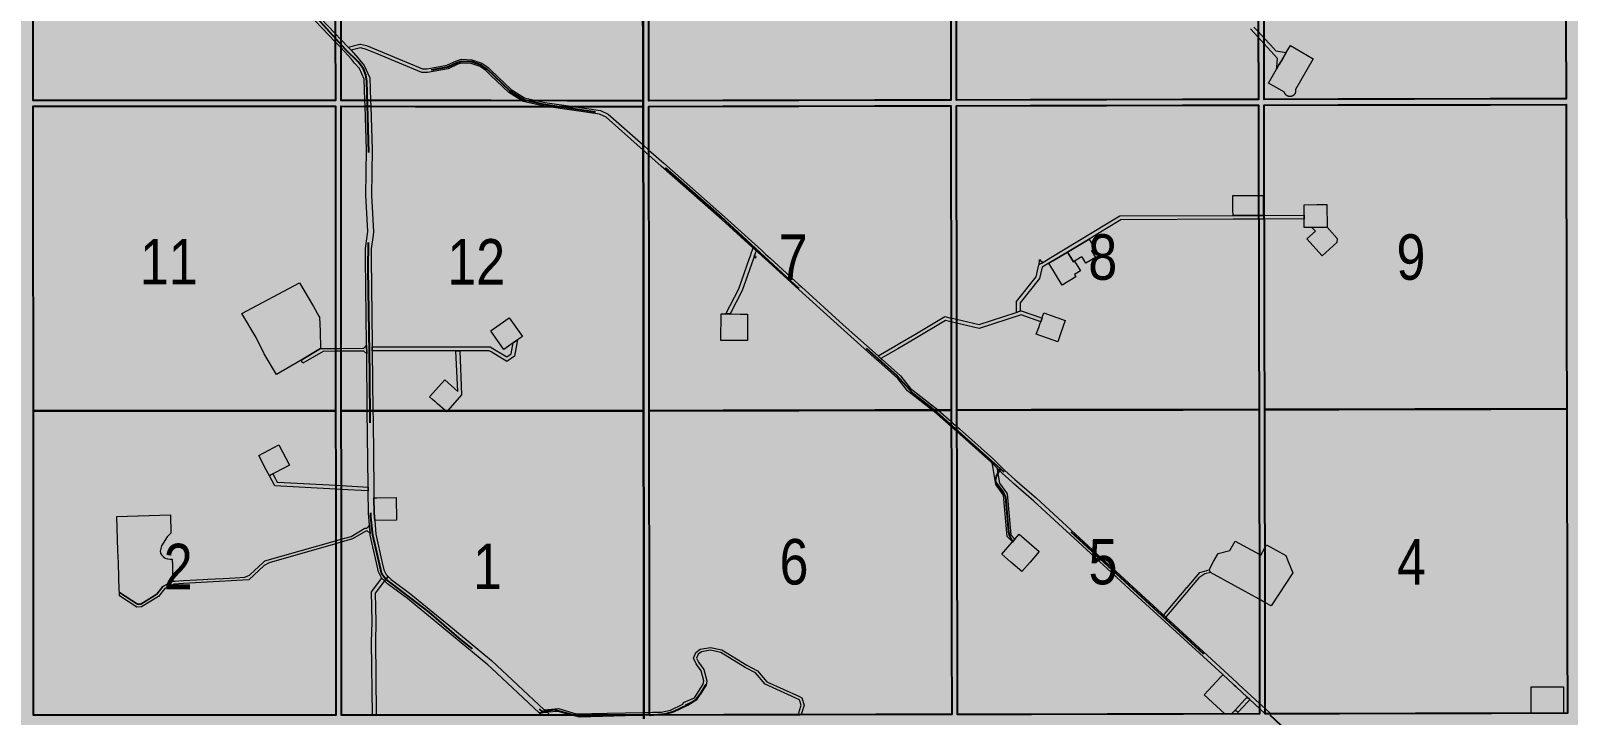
# Model space of a CAD drawing. Extents: x 351064 to 358960, y 6048061 to 6054858.
# Drawn here: x 352978.3 to 353249.1, y 6050756.9 to 6050877.5 of the extents above; entities that cross this region are included whole.
import ezdxf
from ezdxf.enums import TextEntityAlignment as Align

# ---------------------------------------------------------------- set-up
doc = ezdxf.new("R2010")
doc.units = 0
doc.header["$LTSCALE"] = 5
doc.linetypes.add('DASHED2', pattern=[9.525, 6.35, -3.175])
doc.layers.add('AS-ROUTEMAP', color=35, linetype='Continuous', lineweight=0)
doc.layers.add('RoadSeg', color=57, linetype='DASHED2')
doc.layers.add('Townships', color=57, linetype='Continuous')
doc.layers.add('ROUTE-MAP-BACKGROUND-H', color=7, linetype='Continuous', true_color=0xf0ebff)
doc.layers.add('Sections', color=7, linetype='Continuous', true_color=0xa75418)
doc.styles.add('120', font='ARIALN.TTF', dxfattribs={"height": 13})

msp = doc.modelspace()

# ---------------------------------------------------------------- hatches: boundary and pattern name
at = {"layer": 'ROUTE-MAP-BACKGROUND-H'}
h = msp.add_hatch(color=256, dxfattribs=at)
h.dxf.hatch_style = 1
h.paths.add_polyline_path([(352109.337, 6051083.716), (353736.796, 6051083.637), (353740.383, 6050432.833), (352105.91, 6050432.833)])

# ---------------------------------------------------------------- linework, layer by layer
at = {"layer": 'AS-ROUTEMAP', "flags": 128}
for points in [[(353025.487, 6050883.776), (353031.881, 6050877.06), (353032.887, 6050876.003), (353034.161, 6050874.667), (353034.694, 6050874.106), (353034.71, 6050874.089), (353035.874, 6050872.738), (353036.457, 6050872.061), (353037.018, 6050871.41), (353037.028, 6050871.387), (353037.981, 6050869.244), (353038.133, 6050865.249), (353038.162, 6050864.243), (353037.163, 6050864.244), (353037.132, 6050865.249), (353036.987, 6050869.02), (353036.166, 6050870.866), (353035.327, 6050871.851), (353034.752, 6050872.526), (353034.176, 6050873.201), (353032.889, 6050874.554), (353031.882, 6050875.61), (353024.765, 6050883.084)], [(353193.78, 6050878.19), (353194.512, 6050877.391), (353195.519, 6050876.29), (353196.673, 6050875.03), (353197.639, 6050873.973), (353199.453, 6050873.681), (353198.851, 6050872.647), (353198.5, 6050872.043), (353198.249, 6050871.61), (353198.125, 6050871.396), (353197.747, 6050870.744), (353197.786, 6050871.142), (353197.938, 6050872.658), (353196.181, 6050874.581), (353195.521, 6050875.301), (353194.514, 6050876.402), (353193.186, 6050877.853)]]:
    msp.add_lwpolyline(points, dxfattribs=at)
for points in [[(353038.098, 6050874.665), (353047.269, 6050870.841), (353048.072, 6050870.834), (353051.582, 6050871.487), (353053.248, 6050872.262), (353054.153, 6050872.507), (353055.988, 6050872.417), (353057.727, 6050871.834), (353058.842, 6050871.054), (353059.337, 6050870.583), (353062.915, 6050867.172), (353065.249, 6050865.688), (353067.268, 6050865.237), (353068.823, 6050864.891), (353073.393, 6050864.23), (353078.657, 6050863.468), (353079.993, 6050862.849), (353086.132, 6050857.413), (353087.139, 6050856.522), (353087.582, 6050856.13), (353089.787, 6050854.178), (353100.478, 6050844.762), (353106.983, 6050838.851), (353107.357, 6050838.511), (353107.732, 6050838.171), (353108.511, 6050837.463), (353113.605, 6050832.835), (353114.054, 6050832.426), (353121.408, 6050825.745), (353127.537, 6050820.262), (353128.059, 6050819.795), (353128.268, 6050819.608), (353131.493, 6050816.724), (353133.193, 6050814.546), (353137.493, 6050811.241), (353137.929, 6050810.906), (353138.144, 6050810.714), (353140.415, 6050808.699), (353140.859, 6050808.305), (353141.422, 6050807.806), (353141.866, 6050807.412), (353147.875, 6050802.078), (353149.838, 6050800.103), (353151.635, 6050798.464), (353152.047, 6050798.108), (353152.451, 6050797.759), (353155.446, 6050795.171), (353167.631, 6050783.965), (353167.905, 6050783.712), (353172.431, 6050779.55), (353177.486, 6050774.9), (353190.745, 6050762.707), (353191.114, 6050762.369), (353194.733, 6050759.041), (353195.74, 6050758.115), (353196.721, 6050757.212), (353196.515, 6050757.212), (353195.742, 6050757.211), (353195.731, 6050757.211), (353194.735, 6050758.139), (353193.053, 6050759.698), (353192.564, 6050760.15), (353190.677, 6050761.898), (353190.556, 6050762.01), (353190.31, 6050762.238), (353190.189, 6050762.35), (353188.289, 6050764.109), (353171.978, 6050779.061), (353167.907, 6050782.805), (353166.648, 6050783.963), (353162.742, 6050787.555), (353162.728, 6050787.568), (353160.047, 6050790.034), (353155, 6050794.676), (353151.826, 6050797.419), (353151.692, 6050797.535), (353151.422, 6050797.768), (353151.178, 6050797.979), (353149.397, 6050799.603), (353148.465, 6050800.548), (353147.639, 6050801.373), (353147.433, 6050801.579), (353141.423, 6050806.913), (353140.416, 6050807.807), (353137.504, 6050810.392), (353137.087, 6050810.712), (353132.72, 6050814.069), (353131.004, 6050816.266), (353127.662, 6050819.256), (353127.453, 6050819.443), (353120.962, 6050825.25), (353113.606, 6050831.933), (353107.522, 6050837.461), (353107.206, 6050837.748), (353106.832, 6050838.088), (353106.616, 6050838.284), (353106.458, 6050838.428), (353106.246, 6050838.62), (353105.919, 6050838.917), (353105.383, 6050839.404), (353100.033, 6050844.265), (353089.345, 6050853.678), (353087.14, 6050855.631), (353086.133, 6050856.522), (353079.624, 6050862.285), (353078.465, 6050862.822), (353068.727, 6050864.231), (353068.703, 6050864.231), (353064.99, 6050865.062), (353064.713, 6050865.238), (353062.502, 6050866.645), (353059.338, 6050869.661), (353058.419, 6050870.537), (353057.424, 6050871.232), (353055.864, 6050871.756), (353054.226, 6050871.836), (353053.477, 6050871.634), (353051.786, 6050870.847), (353048.131, 6050870.167), (353047.133, 6050870.175), (353039.265, 6050873.456), (353037.213, 6050874.312), (353037.005, 6050874.358), (353036.376, 6050874.497), (353034.695, 6050874.107), (353034.161, 6050874.667), (353036.241, 6050875.15), (353036.372, 6050875.18), (353037.414, 6050874.95), (353038.098, 6050874.665)], [(353200.165, 6050865.951), (353200.129, 6050865.95), (353200.093, 6050865.95), (353200.058, 6050865.952), (353200.022, 6050865.954), (353199.987, 6050865.959), (353199.951, 6050865.964), (353199.916, 6050865.971), (353199.882, 6050865.978), (353199.847, 6050865.988), (353199.813, 6050865.998), (353199.779, 6050866.01), (353199.746, 6050866.022), (353199.713, 6050866.036), (353199.681, 6050866.051), (353199.649, 6050866.068), (353199.618, 6050866.085), (353199.587, 6050866.103), (353199.558, 6050866.123), (353199.528, 6050866.144), (353199.5, 6050866.165), (353199.472, 6050866.188), (353199.446, 6050866.211), (353199.42, 6050866.236), (353199.395, 6050866.261), (353199.371, 6050866.288), (353199.348, 6050866.315), (353199.325, 6050866.343), (353199.304, 6050866.372), (353199.284, 6050866.401), (353199.265, 6050866.431), (353199.247, 6050866.462), (353199.23, 6050866.494), (353199.215, 6050866.526), (353199.2, 6050866.558), (353199.187, 6050866.591), (353199.175, 6050866.625), (353199.154, 6050866.693), (353196.342, 6050868.327), (353197.747, 6050870.744), (353198.125, 6050871.396), (353198.5, 6050872.043), (353199.453, 6050873.681), (353200.191, 6050874.953), (353204.224, 6050872.611), (353201.086, 6050867.206), (353201.094, 6050867.172), (353201.102, 6050867.138), (353201.108, 6050867.103), (353201.112, 6050867.069), (353201.116, 6050867.034), (353201.118, 6050866.999), (353201.119, 6050866.964), (353201.119, 6050866.929), (353201.118, 6050866.895), (353201.116, 6050866.86), (353201.112, 6050866.825), (353201.107, 6050866.79), (353201.101, 6050866.756), (353201.093, 6050866.722), (353201.085, 6050866.688), (353201.075, 6050866.655), (353201.064, 6050866.621), (353201.052, 6050866.589), (353201.039, 6050866.556), (353201.025, 6050866.524), (353201.01, 6050866.493), (353200.993, 6050866.462), (353200.976, 6050866.432), (353200.957, 6050866.403), (353200.937, 6050866.374), (353200.917, 6050866.346), (353200.895, 6050866.318), (353200.873, 6050866.291), (353200.849, 6050866.266), (353200.825, 6050866.24), (353200.8, 6050866.216), (353200.774, 6050866.193), (353200.747, 6050866.171), (353200.719, 6050866.149), (353200.691, 6050866.129), (353200.662, 6050866.109), (353200.632, 6050866.091), (353200.602, 6050866.074), (353200.571, 6050866.057), (353200.54, 6050866.042), (353200.508, 6050866.028), (353200.476, 6050866.015), (353200.443, 6050866.003), (353200.376, 6050865.983), (353200.341, 6050865.974), (353200.306, 6050865.967), (353200.271, 6050865.961), (353200.236, 6050865.956), (353200.2, 6050865.953), (353200.165, 6050865.951)], [(353041.201, 6050781.407), (353040.584, 6050780.613), (353040.101, 6050781.079), (353040.033, 6050781.144), (353039.52, 6050782.207), (353039.161, 6050783.805), (353038.062, 6050788.697), (353038.039, 6050788.981), (353037.987, 6050789.621), (353037.976, 6050789.759), (353037.96, 6050789.953), (353037.946, 6050790.124), (353037.922, 6050790.423), (353037.746, 6050792.583), (353037.704, 6050796.482), (353037.703, 6050796.591), (353037.702, 6050796.61), (353037.7, 6050796.878), (353037.699, 6050796.917), (353037.697, 6050797.15), (353037.694, 6050797.418), (353037.55, 6050810.618), (353037.442, 6050820.634), (353037.426, 6050822.12), (353037.424, 6050822.287), (353037.26, 6050837.431), (353037.24, 6050839.191), (353037.654, 6050842.17), (353037.297, 6050848.561), (353037.393, 6050856.526), (353037.163, 6050864.244), (353038.162, 6050864.243), (353038.392, 6050856.535), (353038.297, 6050848.583), (353038.658, 6050842.129), (353038.573, 6050841.521), (353038.241, 6050839.126), (353038.259, 6050837.43), (353038.423, 6050822.325), (353038.428, 6050821.828), (353038.436, 6050821.161), (353038.55, 6050810.617), (353038.569, 6050808.847), (353038.699, 6050796.862), (353038.717, 6050795.236), (353038.745, 6050792.629), (353038.858, 6050791.236), (353039.052, 6050788.847), (353040.185, 6050783.805), (353040.47, 6050782.538), (353040.855, 6050781.74), (353041.201, 6050781.407)], [(353194.572, 6050845.012), (353190.083, 6050844.997), (353190.082, 6050845.208), (353190.08, 6050845.708), (353190.079, 6050846.208), (353190.071, 6050848.497), (353194.566, 6050848.512), (353195.404, 6050848.515), (353195.413, 6050845.737), (353195.415, 6050845.237), (353195.416, 6050845.015), (353194.572, 6050845.012)], [(353152.546, 6050828.106), (353151.921, 6050827.903), (353151.925, 6050828.377), (353151.94, 6050829.851), (353155.4, 6050834.179), (353155.88, 6050836.29), (353155.997, 6050836.361), (353156.134, 6050836.444), (353156.403, 6050836.607), (353157.985, 6050837.564), (353167.804, 6050843.506), (353170.137, 6050844.918), (353190.083, 6050844.997), (353194.572, 6050845.012), (353195.416, 6050845.015), (353195.578, 6050845.015), (353202.637, 6050845.039), (353202.637, 6050844.985), (353202.637, 6050844.938), (353202.64, 6050844.372), (353195.579, 6050844.348), (353195.418, 6050844.348), (353194.574, 6050844.346), (353190.084, 6050844.333), (353170.322, 6050844.252), (353167.805, 6050842.702), (353164.724, 6050840.805), (353160.939, 6050838.538), (353159.318, 6050837.567), (353157.937, 6050836.739), (353156.467, 6050835.865), (353156.016, 6050833.882), (353152.604, 6050829.615), (353152.594, 6050828.601), (353152.589, 6050828.143), (353152.589, 6050828.12), (353152.546, 6050828.106)], [(353203.979, 6050842.899), (353202.646, 6050842.893), (353202.64, 6050844.372), (353202.637, 6050844.938), (353202.637, 6050844.99), (353202.637, 6050845.039), (353202.636, 6050845.205), (353202.629, 6050846.893), (353204.847, 6050846.903), (353205.358, 6050846.905), (353206.628, 6050846.911), (353206.646, 6050842.911), (353203.979, 6050842.899)], [(353208.384, 6050840.215), (353205.774, 6050837.886), (353203.112, 6050840.87), (353204.603, 6050842.2), (353203.979, 6050842.899), (353206.646, 6050842.911), (353208.424, 6050840.923), (353208.384, 6050840.215)], [(353103.629, 6050831.799), (353101.484, 6050827.64), (353101.373, 6050827.64), (353100.737, 6050827.643), (353103.016, 6050832.062), (353104.903, 6050837.455), (353105.058, 6050837.901), (353105.268, 6050838.501), (353105.357, 6050838.753), (353105.536, 6050839.265), (353105.919, 6050838.917), (353106.071, 6050838.78), (353105.891, 6050838.267), (353105.772, 6050837.927), (353105.646, 6050837.567), (353105.608, 6050837.457), (353105.593, 6050837.414), (353105.533, 6050837.243), (353103.629, 6050831.799)], [(353165.179, 6050838.746), (353165.864, 6050837.602), (353165.828, 6050837.58), (353164.149, 6050836.574), (353163.549, 6050837.576), (353163.464, 6050837.718), (353163.225, 6050837.575), (353161.967, 6050836.822), (353161.518, 6050837.571), (353160.939, 6050838.538), (353164.724, 6050840.805), (353165.752, 6050839.089), (353165.179, 6050838.746)], [(353106.028, 6050837.694), (353105.958, 6050837.474), (353105.777, 6050837.633), (353105.696, 6050837.707), (353105.772, 6050837.927), (353105.791, 6050837.981), (353106.032, 6050837.762), (353106.043, 6050837.752), (353106.028, 6050837.694)], [(353155.997, 6050836.361), (353155.899, 6050836.302), (353155.912, 6050836.43), (353155.918, 6050836.47), (353155.98, 6050836.966), (353156.014, 6050837.231), (353156.246, 6050836.933), (353156.444, 6050836.909), (353156.403, 6050836.607), (353156.133, 6050836.444), (353155.997, 6050836.361)], [(353161.518, 6050837.571), (353161.967, 6050836.822), (353162.168, 6050836.942), (353163.195, 6050835.229), (353162.137, 6050834.595), (353162.395, 6050834.165), (353159.965, 6050832.71), (353157.654, 6050836.571), (353157.937, 6050836.74), (353159.317, 6050837.567), (353160.939, 6050838.538), (353161.518, 6050837.571)], [(353025.872, 6050819.521), (353021.533, 6050816.979), (353019.395, 6050820.639), (353017.976, 6050823.474), (353015.475, 6050827.7), (353025.621, 6050833.123), (353028.063, 6050828.941), (353029.037, 6050827.272), (353029.149, 6050827.08), (353029.238, 6050824.589), (353029.305, 6050821.532), (353025.872, 6050819.521)], [(353152.78, 6050828.182), (353156.314, 6050826.935), (353156.431, 6050826.894), (353156.398, 6050826.803), (353156.208, 6050826.27), (353152.771, 6050827.478), (353145.363, 6050825.077), (353141.394, 6050826.013), (353140.389, 6050826.25), (353139.43, 6050826.476), (353134.334, 6050823.438), (353131.71, 6050821.914), (353131.626, 6050821.865), (353131.013, 6050821.51), (353128.059, 6050819.795), (353127.537, 6050820.262), (353130.472, 6050821.966), (353131.084, 6050822.322), (353131.375, 6050822.491), (353133.996, 6050824.013), (353139.321, 6050827.187), (353140.198, 6050826.98), (353140.388, 6050826.935), (353141.393, 6050826.698), (353145.335, 6050825.768), (353151.877, 6050827.889), (353152.546, 6050828.106), (353152.78, 6050828.182)], [(353063.232, 6050822.534), (353061.596, 6050821.384), (353059.382, 6050824.536), (353059.297, 6050824.657), (353059.382, 6050824.716), (353062.57, 6050826.956), (353064.869, 6050823.683), (353064.004, 6050823.076), (353063.232, 6050822.534)], [(353104.545, 6050827.629), (353104.528, 6050822.963), (353103.273, 6050822.968), (353102.713, 6050822.97), (353101.132, 6050822.975), (353099.862, 6050822.98), (353099.879, 6050827.646), (353100.625, 6050827.643), (353101.373, 6050827.64), (353101.748, 6050827.639), (353103.276, 6050827.633), (353104.545, 6050827.629)], [(353159.577, 6050823.812), (353159.192, 6050822.734), (353155.426, 6050824.078), (353155.853, 6050825.276), (353156.115, 6050826.016), (353156.208, 6050826.27), (353156.398, 6050826.803), (353156.431, 6050826.894), (353156.539, 6050827.203), (353156.77, 6050827.845), (353160.537, 6050826.5), (353159.749, 6050824.293), (353159.577, 6050823.812)], [(353063.504, 6050820.219), (353062.163, 6050819.277), (353059.385, 6050820.955), (353059.045, 6050821.16), (353053.834, 6050821.16), (353053.333, 6050821.16), (353053.167, 6050821.161), (353038.436, 6050821.161), (353038.428, 6050821.828), (353038.658, 6050821.828), (353053.804, 6050821.827), (353059.231, 6050821.827), (353059.384, 6050821.734), (353062.136, 6050820.072), (353062.895, 6050820.606), (353063.232, 6050822.534), (353064.004, 6050823.076), (353063.504, 6050820.219)], [(353037.426, 6050822.12), (353037.442, 6050820.634), (353036.948, 6050821.115), (353036.771, 6050821.113), (353032.931, 6050821.072), (353031.926, 6050821.061), (353029.779, 6050821.038), (353026.209, 6050818.946), (353025.872, 6050819.521), (353029.305, 6050821.532), (353031.925, 6050821.561), (353032.931, 6050821.571), (353036.767, 6050821.613), (353036.937, 6050821.614), (353037.426, 6050822.12)], [(353053.834, 6050821.16), (353054.177, 6050813.365), (353051.716, 6050810.615), (353051.51, 6050810.385), (353051.253, 6050810.615), (353049.94, 6050811.79), (353049.553, 6050812.137), (353049.439, 6050812.239), (353049.065, 6050812.574), (353048.53, 6050813.052), (353051.197, 6050816.032), (353053.483, 6050813.986), (353053.167, 6050821.161), (353053.333, 6050821.16), (353053.834, 6050821.16)], [(353020.485, 6050799.248), (353020.301, 6050799.149), (353019.469, 6050800.709), (353019.236, 6050801.147), (353018.419, 6050802.678), (353021.948, 6050804.56), (353023.83, 6050801.03), (353021.408, 6050799.739), (353021.262, 6050799.662), (353021.123, 6050799.587), (353020.917, 6050799.478), (353020.889, 6050799.463), (353020.77, 6050799.4), (353020.535, 6050799.274), (353020.485, 6050799.248)], [(353151.354, 6050787.634), (353151.228, 6050787.489), (353150.278, 6050788.411), (353149.651, 6050795.72), (353148.319, 6050797.586), (353147.871, 6050800.084), (353147.744, 6050800.791), (353147.639, 6050801.373), (353148.465, 6050800.548), (353148.521, 6050800.233), (353148.648, 6050799.526), (353148.949, 6050797.852), (353150.161, 6050796.152), (353150.299, 6050795.958), (353150.92, 6050788.716), (353151.666, 6050787.992), (353151.354, 6050787.634)], [(353037.703, 6050796.591), (353037.704, 6050796.482), (353032.951, 6050796.742), (353031.945, 6050796.796), (353021.244, 6050797.38), (353020.301, 6050799.149), (353020.485, 6050799.248), (353020.535, 6050799.274), (353020.77, 6050799.4), (353020.889, 6050799.463), (353021.301, 6050798.689), (353021.655, 6050798.025), (353021.803, 6050798.017), (353031.944, 6050797.464), (353032.95, 6050797.409), (353037.697, 6050797.15), (353037.699, 6050796.917), (353037.7, 6050796.878), (353037.702, 6050796.61), (353037.703, 6050796.591)], [(353042.625, 6050795.288), (353042.677, 6050791.288), (353038.858, 6050791.236), (353038.745, 6050792.629), (353038.717, 6050795.236), (353038.922, 6050795.239), (353039.221, 6050795.243), (353042.625, 6050795.288)], [(353002.375, 6050784.485), (353002.798, 6050784.44), (353003.183, 6050784.453), (353003.199, 6050783.979), (353003.205, 6050783.806), (353003.239, 6050782.813), (353003.318, 6050780.561), (353001.551, 6050779.655), (353000.455, 6050778.256), (352997.623, 6050776.529), (352997.083, 6050776.515), (352993.873, 6050778.572), (352993.86, 6050778.957), (352993.697, 6050783.647), (352993.692, 6050783.805), (352993.619, 6050785.912), (352993.41, 6050791.972), (353002.852, 6050792.275), (353002.966, 6050789.002), (353002.291, 6050788.366), (353001.283, 6050786.77), (353001.035, 6050785.851), (353001.132, 6050785.522), (353001.299, 6050785.191), (353001.568, 6050784.884), (353001.933, 6050784.627), (353002.375, 6050784.485)], [(353037.987, 6050789.621), (353038.039, 6050788.981), (353037.528, 6050789.414), (353037.336, 6050789.399), (353037.289, 6050789.395), (353034.94, 6050787.998), (353032.958, 6050787.433), (353031.953, 6050787.147), (353020.253, 6050783.805), (353020.242, 6050783.805), (353019.405, 6050783.336), (353016.663, 6050780.813), (353005.162, 6050780.164), (353003.452, 6050780.067), (353001.877, 6050779.26), (353000.792, 6050777.876), (352997.769, 6050776.033), (352996.943, 6050776.011), (352993.894, 6050777.96), (352993.885, 6050778.24), (352993.88, 6050778.363), (352993.873, 6050778.572), (352997.083, 6050776.515), (352997.623, 6050776.529), (353000.455, 6050778.256), (353001.551, 6050779.655), (353003.318, 6050780.561), (353003.715, 6050780.583), (353004.328, 6050780.618), (353005.161, 6050780.665), (353007.433, 6050780.793), (353008.619, 6050780.86), (353009.456, 6050780.907), (353012.175, 6050781.061), (353014.249, 6050781.178), (353015.957, 6050781.274), (353016.823, 6050781.641), (353016.933, 6050781.742), (353018.435, 6050783.124), (353019.176, 6050783.805), (353019.521, 6050784.123), (353031.952, 6050787.666), (353032.958, 6050787.953), (353034.74, 6050788.462), (353037.132, 6050789.884), (353037.296, 6050789.897), (353037.488, 6050789.913), (353037.922, 6050790.423), (353037.946, 6050790.124), (353037.96, 6050789.953), (353037.976, 6050789.759), (353037.987, 6050789.621)], [(353154.322, 6050783.937), (353152.865, 6050782.268), (353150.958, 6050783.931), (353149.349, 6050785.334), (353150.789, 6050786.986), (353150.882, 6050787.092), (353151.118, 6050787.363), (353151.228, 6050787.489), (353151.354, 6050787.634), (353151.666, 6050787.992), (353151.718, 6050788.051), (353152.415, 6050788.851), (353155.932, 6050785.784), (353154.322, 6050783.937)], [(353194.684, 6050785.295), (353194.978, 6050785.133), (353195.687, 6050786.42), (353195.991, 6050786.971), (353199.376, 6050785.105), (353199.801, 6050784.029), (353200.596, 6050782.012), (353196.826, 6050776.218), (353195.705, 6050776.836), (353194.699, 6050777.391), (353186.134, 6050782.112), (353185.878, 6050782.56), (353186.673, 6050784.002), (353187.454, 6050785.42), (353189.529, 6050785.946), (353190.455, 6050787.626), (353194.684, 6050785.295)], [(353178.363, 6050774.386), (353178.224, 6050774.222), (353177.856, 6050774.561), (353178.004, 6050774.727), (353180.826, 6050778.084), (353180.841, 6050778.102), (353181.164, 6050778.485), (353181.535, 6050778.924), (353181.55, 6050778.943), (353181.964, 6050779.433), (353181.98, 6050779.452), (353184.21, 6050782.097), (353185.878, 6050782.56), (353186.134, 6050782.112), (353185.135, 6050781.835), (353184.063, 6050781.147), (353182.362, 6050779.13), (353181.933, 6050778.62), (353181.547, 6050778.163), (353181.224, 6050777.78), (353178.363, 6050774.386)], [(353040.584, 6050780.613), (353038.952, 6050778.46), (353039.074, 6050773.419), (353038.976, 6050769.798), (353039.034, 6050763.896), (353039.13, 6050756.992), (353038.464, 6050756.992), (353038.31, 6050769.804), (353038.407, 6050773.413), (353038.279, 6050778.681), (353040.101, 6050781.079), (353040.584, 6050780.613)], [(353069.225, 6050757.461), (353067.85, 6050757.377), (353059.44, 6050765.212), (353058.761, 6050765.844), (353044.631, 6050777.509), (353041.111, 6050780.106), (353040.584, 6050780.613), (353041.201, 6050781.407), (353041.757, 6050780.871), (353045.246, 6050778.297), (353051.051, 6050773.505), (353051.565, 6050773.08), (353059.421, 6050766.596), (353059.439, 6050766.579), (353068.729, 6050757.923), (353069.225, 6050757.461)], [(353100.006, 6050768.478), (353104.406, 6050765.786), (353106.296, 6050764.793), (353107.966, 6050762.837), (353113.702, 6050760.232), (353114.131, 6050760.037), (353114.505, 6050758.725), (353114.022, 6050757.048), (353113.706, 6050757.048), (353113.502, 6050757.047), (353113.705, 6050757.753), (353113.985, 6050758.725), (353113.714, 6050759.677), (353113.703, 6050759.682), (353107.658, 6050762.428), (353105.979, 6050764.396), (353104.159, 6050765.351), (353099.818, 6050768.007), (353098.011, 6050768.389), (353096.417, 6050768.101), (353095.838, 6050767.693), (353095.553, 6050767.001), (353095.913, 6050766.279), (353096.847, 6050765.007), (353097.351, 6050763.013), (353097.237, 6050762.26), (353095.525, 6050759.614), (353093.655, 6050758.798), (353093.497, 6050758.495), (353091.126, 6050757.392), (353089.427, 6050756.999), (353088.743, 6050756.998), (353088.14, 6050756.997), (353087.254, 6050756.995), (353086.249, 6050756.993), (353073.254, 6050756.992), (353071.168, 6050757.615), (353069.225, 6050757.461), (353068.729, 6050757.923), (353071.225, 6050758.12), (353074.381, 6050757.178), (353079.831, 6050757.338), (353086.248, 6050757.439), (353087.254, 6050757.455), (353087.824, 6050757.464), (353088.421, 6050757.473), (353089.318, 6050757.487), (353090.963, 6050757.868), (353093.132, 6050758.877), (353093.293, 6050759.185), (353095.187, 6050760.012), (353096.759, 6050762.441), (353096.841, 6050762.989), (353096.387, 6050764.79), (353095.485, 6050766.018), (353095.004, 6050766.981), (353095.431, 6050768.018), (353096.219, 6050768.573), (353098.019, 6050768.898), (353100.006, 6050768.478)], [(353189.832, 6050757.199), (353188.651, 6050757.196), (353185.01, 6050760.566), (353187.924, 6050763.714), (353188.264, 6050764.081), (353188.289, 6050764.109), (353190.189, 6050762.35), (353190.31, 6050762.237), (353190.556, 6050762.01), (353190.677, 6050761.898), (353192.564, 6050760.15), (353192.552, 6050760.138), (353192.213, 6050759.771), (353190.439, 6050757.855), (353189.832, 6050757.199)], [(353248.292, 6050761.976), (353248.301, 6050757.31), (353242.715, 6050757.299), (353242.634, 6050757.299), (353242.634, 6050757.655), (353242.633, 6050758.304), (353242.632, 6050758.804), (353242.626, 6050761.965), (353248.292, 6050761.976)], [(353192.703, 6050759.32), (353190.928, 6050757.403), (353190.439, 6050757.855), (353192.213, 6050759.771), (353192.552, 6050760.138), (353192.564, 6050760.15), (353193.053, 6050759.697), (353193.042, 6050759.687), (353192.703, 6050759.32)], [(353069.728, 6050756.992), (353068.262, 6050756.992), (353067.85, 6050757.377), (353069.225, 6050757.461), (353069.728, 6050756.992)]]:
    msp.add_lwpolyline(points, close=True, dxfattribs=at)
at = {"layer": 'RoadSeg', "flags": 128}
for points in [[(353033.792, 6050874.184), (353028.732, 6050879.777), (353023.034, 6050885.518), (353022.34, 6050886.465), (353019.091, 6050889.341), (353004.791, 6050904.443), (352991.677, 6050917.744), (352987.684, 6050922.133), (352987.051, 6050923.282), (352986.67, 6050924.972), (352985.819, 6050932.651), (352984.743, 6050940.057), (352984.753, 6050940.857), (352985.064, 6050941.667), (352986.303, 6050942.669), (352992.057, 6050945.533), (352994.738, 6050946.242), (353000.619, 6050947.009), (353001.819, 6050947.009), (353008.388, 6050945.861), (353009.741, 6050945.166), (353010.432, 6050944.318), (353011.107, 6050942.87), (353012.241, 6050941.669), (353012.922, 6050941.187), (353014.07, 6050940.686), (353017.788, 6050940.092), (353020.882, 6050940.346), (353026.416, 6050941.602), (353029.753, 6050942.698), (353033.215, 6050942.895), (353033.943, 6050943.116), (353034.856, 6050943.842), (353037.871, 6050946.895), (353038.315, 6050947.675), (353038.557, 6050948.549), (353038.34, 6050950.343), (353038.045, 6050951.335), (353034.667, 6050957.576), (353034.259, 6050960.232), (353034.342, 6050962.002), (353034.575, 6050963.175), (353035.114, 6050964.158), (353038.702, 6050968.194), (353039.682, 6050968.922), (353043.73, 6050970.804), (353047.408, 6050972.809), (353052.231, 6050974.413), (353059.455, 6050976.018), (353065.742, 6050976.595), (353066.565, 6050976.952), (353067.149, 6050977.536)], [(353149.092, 6050800.382), (353136.982, 6050811.177), (353133.676, 6050813.685), (353130.854, 6050816.773), (353112.962, 6050832.74), (353099.062, 6050845.519), (353079.4, 6050862.77), (353078.088, 6050863.166), (353068.611, 6050864.565), (353065.155, 6050865.334), (353062.744, 6050866.867), (353058.666, 6050870.753), (353057.611, 6050871.49), (353055.961, 6050872.044), (353054.225, 6050872.128), (353053.397, 6050871.904), (353051.719, 6050871.123), (353048.136, 6050870.455), (353047.236, 6050870.463), (353037.349, 6050874.585), (353036.409, 6050874.792), (353033.792, 6050874.184)], [(353097.181, 6050762.299), (353096.228, 6050760.638), (353095.391, 6050759.58), (353093.947, 6050758.739), (353091.514, 6050757.537), (353090.025, 6050757.128), (353087.397, 6050756.887), (353087.126, 6050757.046), (353074.932, 6050756.667), (353070.396, 6050757.873), (353068.605, 6050757.522), (353068.234, 6050757.678), (353057.996, 6050767.126), (353053.764, 6050770.541), (353048.466, 6050775.126), (353040.731, 6050780.977), (353040.141, 6050781.793), (353038.513, 6050788.65), (353038.188, 6050791.876), (353038.008, 6050817.081), (353037.688, 6050835.479), (353037.78, 6050840.484), (353038.082, 6050842.76), (353037.703, 6050847.918), (353037.848, 6050855.758), (353037.483, 6050868.653), (353037.318, 6050869.782), (353036.855, 6050870.836), (353035.919, 6050872.077), (353033.792, 6050874.184)], [(353151.326, 6050787.407), (353150.761, 6050788.525), (353150.608, 6050789.221), (353150.034, 6050795.373), (353149.644, 6050796.196), (353148.363, 6050797.861), (353148.249, 6050798.358), (353148.396, 6050799.062), (353149.092, 6050800.382)], [(353236.574, 6050692.646), (353236.097, 6050693), (353234.353, 6050693.35), (353233.475, 6050693.726), (353232.694, 6050694.237), (353232.381, 6050694.695), (353230.41, 6050700.709), (353227.982, 6050706.376), (353227.513, 6050707.629), (353227.462, 6050708.262), (353227.255, 6050708.489), (353226.78, 6050711.144), (353226.739, 6050713.777), (353226.403, 6050715.035), (353225.078, 6050717.098), (353220.968, 6050720.917), (353219.864, 6050722.219), (353219.545, 6050722.877), (353218.779, 6050726.39), (353217.847, 6050727.498), (353215.937, 6050729.011), (353215.555, 6050729.534), (353215.195, 6050731.657), (353215.025, 6050734.154), (353214.66, 6050735.244), (353213.968, 6050736.125), (353211.51, 6050738.156), (353210.914, 6050739.173), (353208.229, 6050745.7), (353207.775, 6050746.42), (353197.495, 6050756.167), (353188.84, 6050763.892), (353185.273, 6050767.392), (353156.24, 6050794.082), (353149.092, 6050800.382)]]:
    msp.add_lwpolyline(points, dxfattribs=at)
at = {"layer": 'Sections', "flags": 128}
for points in [[(353031.915, 6050878.299), (353031.926, 6050865.228), (353018.535, 6050865.227), (353005.145, 6050865.227), (352991.754, 6050865.227), (352978.698, 6050865.226), (352978.693, 6050878.298), (352978.687, 6050891.704), (352978.682, 6050905.111), (352978.676, 6050918.517), (352991.727, 6050918.518), (353005.112, 6050918.518), (353018.498, 6050918.519), (353031.884, 6050918.519), (353031.894, 6050905.113), (353031.905, 6050891.706)], [(353086.144, 6050878.276), (353086.159, 6050865.208), (353072.768, 6050865.212), (353059.377, 6050865.217), (353045.987, 6050865.222), (353032.931, 6050865.227), (353032.921, 6050878.299), (353032.91, 6050891.706), (353032.9, 6050905.112), (353032.889, 6050918.519), (353045.94, 6050918.511), (353059.325, 6050918.504), (353072.711, 6050918.496), (353086.097, 6050918.489), (353086.113, 6050905.085), (353086.128, 6050891.681)], [(353140.345, 6050878.389), (353140.365, 6050865.319), (353126.981, 6050865.292), (353113.597, 6050865.264), (353100.213, 6050865.237), (353087.164, 6050865.21), (353087.149, 6050878.279), (353087.134, 6050891.683), (353087.118, 6050905.087), (353087.103, 6050918.491), (353100.147, 6050918.518), (353113.526, 6050918.546), (353126.906, 6050918.574), (353140.285, 6050918.602), (353140.305, 6050905.198), (353140.325, 6050891.793)], [(353194.545, 6050878.502), (353194.57, 6050865.432), (353181.186, 6050865.404), (353167.803, 6050865.376), (353154.419, 6050865.348), (353141.371, 6050865.321), (353141.351, 6050878.391), (353141.331, 6050891.795), (353141.31, 6050905.2), (353141.29, 6050918.605), (353154.334, 6050918.632), (353167.713, 6050918.66), (353181.091, 6050918.689), (353194.47, 6050918.717), (353194.495, 6050905.312), (353194.52, 6050891.907)], [(353248.739, 6050878.611), (353248.768, 6050865.541), (353235.386, 6050865.514), (353222.004, 6050865.487), (353208.622, 6050865.46), (353195.575, 6050865.434), (353195.551, 6050878.504), (353195.526, 6050891.909), (353195.501, 6050905.314), (353195.476, 6050918.719), (353208.518, 6050918.746), (353221.895, 6050918.774), (353235.273, 6050918.801), (353248.651, 6050918.829), (353248.68, 6050905.423), (353248.709, 6050892.017)], [(353031.959, 6050824.002), (353031.969, 6050810.596), (353018.574, 6050810.596), (353005.178, 6050810.595), (352991.782, 6050810.595), (352978.722, 6050810.595), (352978.716, 6050824.002), (352978.71, 6050837.408), (352978.705, 6050850.815), (352978.699, 6050864.221), (352991.754, 6050864.221), (353005.145, 6050864.222), (353018.536, 6050864.222), (353031.927, 6050864.222), (353031.937, 6050850.816), (353031.948, 6050837.409)], [(353086.206, 6050823.99), (353086.222, 6050810.586), (353072.826, 6050810.588), (353059.431, 6050810.59), (353046.035, 6050810.593), (353032.975, 6050810.595), (353032.964, 6050824.002), (353032.953, 6050837.409), (353032.943, 6050850.815), (353032.932, 6050864.222), (353045.988, 6050864.217), (353059.378, 6050864.212), (353072.769, 6050864.207), (353086.16, 6050864.202), (353086.175, 6050850.798), (353086.191, 6050837.394)], [(353140.427, 6050824.1), (353140.447, 6050810.696), (353127.059, 6050810.669), (353113.67, 6050810.641), (353100.281, 6050810.614), (353087.227, 6050810.588), (353087.212, 6050823.992), (353087.196, 6050837.396), (353087.181, 6050850.8), (353087.165, 6050864.204), (353100.214, 6050864.231), (353113.598, 6050864.259), (353126.983, 6050864.286), (353140.367, 6050864.314), (353140.387, 6050850.909), (353140.407, 6050837.505)], [(353194.647, 6050824.211), (353194.672, 6050810.806), (353181.283, 6050810.779), (353167.895, 6050810.751), (353154.506, 6050810.724), (353141.453, 6050810.698), (353141.433, 6050824.102), (353141.413, 6050837.507), (353141.392, 6050850.911), (353141.372, 6050864.316), (353154.421, 6050864.343), (353167.804, 6050864.371), (353181.188, 6050864.399), (353194.572, 6050864.426), (353194.597, 6050851.021), (353194.622, 6050837.616)], [(353248.888, 6050810.911), (353235.501, 6050810.885), (353222.115, 6050810.859), (353208.728, 6050810.833), (353195.677, 6050810.808), (353195.652, 6050824.213), (353195.627, 6050837.618), (353195.602, 6050851.023), (353195.577, 6050864.428), (353208.624, 6050864.454), (353222.006, 6050864.481), (353235.388, 6050864.508), (353248.77, 6050864.535), (353248.799, 6050851.129), (353248.829, 6050837.723), (353248.858, 6050824.317)], [(353032.002, 6050770.376), (353032.012, 6050756.969), (353018.612, 6050756.969), (353005.211, 6050756.969), (352991.811, 6050756.969), (352978.745, 6050756.969), (352978.74, 6050770.376), (352978.734, 6050783.782), (352978.728, 6050797.189), (352978.722, 6050810.595), (352991.782, 6050810.595), (353005.178, 6050810.595), (353018.574, 6050810.596), (353031.969, 6050810.596), (353031.98, 6050797.189), (353031.991, 6050783.782)], [(353086.269, 6050770.374), (353086.284, 6050756.97), (353072.884, 6050756.969), (353059.484, 6050756.969), (353046.083, 6050756.969), (353033.018, 6050756.969), (353033.007, 6050770.376), (353032.996, 6050783.782), (353032.986, 6050797.189), (353032.975, 6050810.595), (353046.035, 6050810.593), (353059.431, 6050810.59), (353072.826, 6050810.588), (353086.222, 6050810.586), (353086.237, 6050797.182), (353086.253, 6050783.778)], [(353140.508, 6050770.482), (353140.528, 6050757.077), (353127.135, 6050757.051), (353113.741, 6050757.024), (353100.348, 6050756.998), (353087.29, 6050756.972), (353087.274, 6050770.376), (353087.258, 6050783.78), (353087.243, 6050797.184), (353087.227, 6050810.588), (353100.281, 6050810.614), (353113.67, 6050810.641), (353127.059, 6050810.669), (353140.447, 6050810.696), (353140.468, 6050797.291), (353140.488, 6050783.887)], [(353194.747, 6050770.59), (353194.772, 6050757.185), (353181.379, 6050757.159), (353167.985, 6050757.132), (353154.592, 6050757.105), (353141.534, 6050757.08), (353141.514, 6050770.484), (353141.493, 6050783.889), (353141.473, 6050797.293), (353141.453, 6050810.698), (353154.506, 6050810.724), (353167.895, 6050810.751), (353181.283, 6050810.779), (353194.672, 6050810.806), (353194.697, 6050797.401), (353194.722, 6050783.996)], [(353248.888, 6050810.911), (353248.917, 6050797.505), (353248.947, 6050784.1), (353248.976, 6050770.694), (353249.006, 6050757.288), (353235.615, 6050757.262), (353222.224, 6050757.237), (353208.833, 6050757.212), (353195.777, 6050757.187), (353195.752, 6050770.592), (353195.727, 6050783.997), (353195.702, 6050797.403), (353195.677, 6050810.808), (353208.728, 6050810.833), (353222.115, 6050810.859), (353235.501, 6050810.885)]]:
    msp.add_lwpolyline(points, close=True, dxfattribs=at)
at = {"layer": 'Townships', "flags": 128}
for points in [[(352977.605, 6051080.064), (352978.611, 6051080.064), (353005.018, 6051080.067), (353031.76, 6051080.07), (353032.765, 6051080.068), (353059.172, 6051080.038), (353085.915, 6051080.007), (353085.945, 6051053.199), (353085.975, 6051026.391), (353086.005, 6050999.583), (353086.035, 6050973.11), (353086.036, 6050972.105), (353086.067, 6050945.297), (353086.097, 6050918.489), (353086.128, 6050891.681), (353086.159, 6050865.208), (353086.16, 6050864.202), (353086.191, 6050837.394), (353086.222, 6050810.586), (353086.253, 6050783.778), (353086.284, 6050756.97), (353086.285, 6050756.299)], [(353086.285, 6050756.299), (353086.284, 6050756.97), (353086.253, 6050783.778), (353086.222, 6050810.586), (353086.191, 6050837.394), (353086.16, 6050864.202), (353086.159, 6050865.208), (353086.128, 6050891.681)]]:
    msp.add_lwpolyline(points, dxfattribs=at)

# ---------------------------------------------------------------- texts
at = {"layer": 'RoadSeg', "style": '120'}
for s, height, p in [('8', 8.002, (353167.136, 6050837.668)), ('9', 8.002, (353221.433, 6050837.677)), ('11', 8.0015, (353002.577, 6050836.84)), ('12', 8.0015, (353056.738, 6050836.825)), ('7', 8.002, (353112.593, 6050837.649)), ('6', 8.002, (353112.738, 6050783.984)), ('5', 8.002, (353167.184, 6050784.009)), ('4', 8.002, (353221.528, 6050783.974)), ('2', 8.002, (353004.231, 6050783.15)), ('1', 8.002, (353058.717, 6050783.166))]:
    msp.add_text(s, height=height, dxfattribs=at).set_placement(p, align=Align.MIDDLE_CENTER)

doc.saveas('drawing.dxf')
